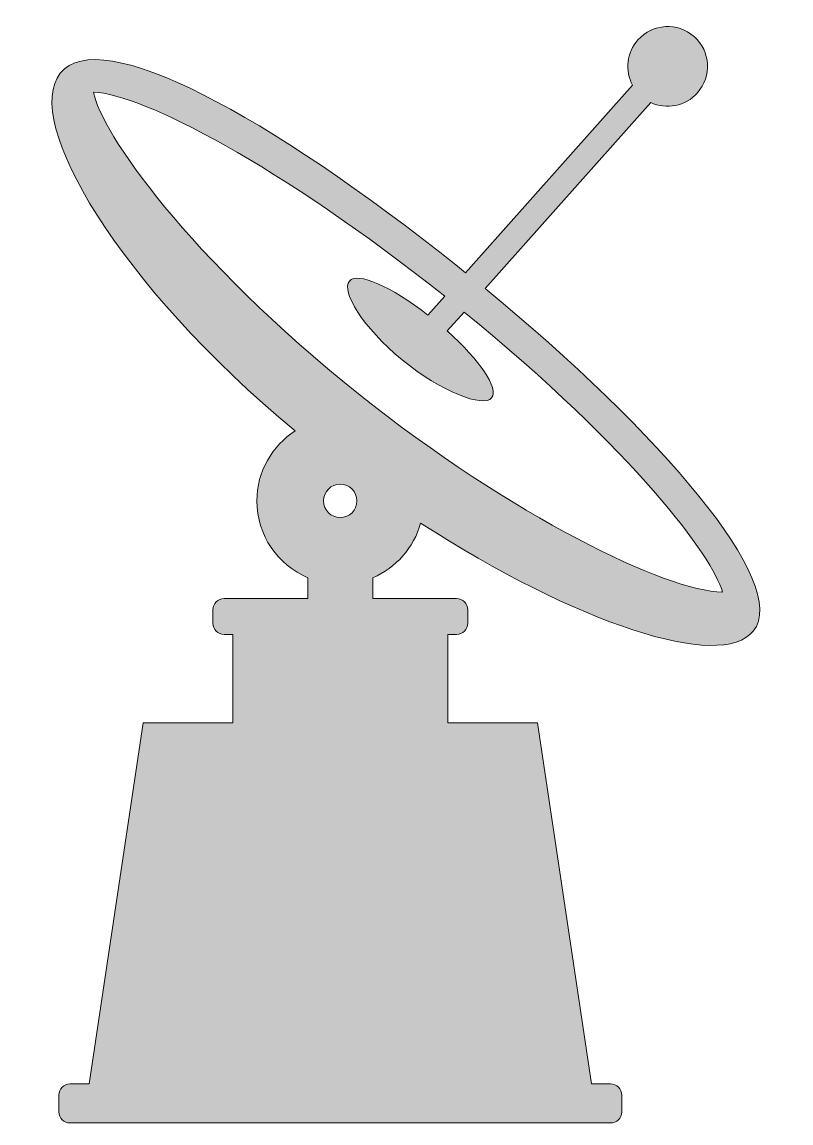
# Model space of a CAD drawing. Header units: inches. Extents: x -3 to 68, y 0 to 102.
import ezdxf

# ---------------------------------------------------------------- set-up
doc = ezdxf.new("R2010")
doc.units = ezdxf.units.IN
doc.header["$MEASUREMENT"] = 0
doc.layers.add('Layer 1', color=7, linetype='Continuous')

msp = doc.modelspace()

# ---------------------------------------------------------------- hatches: boundary and pattern name
at = {"layer": 'Layer 1', "true_color": 0x652d90}
h = msp.add_hatch(color=197, dxfattribs=at)
h.dxf.hatch_style = 2
edge = h.paths.add_edge_path()
edge.add_spline(control_points=[(40.13, 77.33), (40.13, 77.33), (55.48, 94.57), (55.48, 94.57), (56.92, 93.89), (58.7, 94.2), (59.81, 95.46), (61.17, 96.98), (61.03, 99.31), (59.51, 100.67), (57.98, 102.02), (55.65, 101.89), (54.3, 100.36), (53.24, 99.18), (53.1, 97.5), (53.8, 96.18), (53.8, 96.18), (38.33, 78.79), (38.33, 78.79), (38.08, 78.99), (37.83, 79.19), (37.58, 79.39), (20.11, 93.32), (4.44, 101.89), (0.77, 97.28), (-2.78, 92.83), (6.16, 77.71), (22.53, 64.13), (20.4, 62.76), (18.99, 60.37), (18.99, 57.65), (18.99, 54.45), (20.93, 51.7), (23.71, 50.53), (23.71, 50.53), (23.71, 48.6), (23.71, 48.6), (23.71, 48.6), (15.95, 48.6), (15.95, 48.6), (15.37, 48.6), (14.91, 48.13), (14.91, 47.55), (14.91, 47.55), (14.91, 46.32), (14.91, 46.32), (14.91, 45.74), (15.37, 45.27), (15.95, 45.27), (15.95, 45.27), (16.76, 45.27), (16.76, 45.27), (16.76, 45.27), (16.76, 37.07), (16.76, 37.07), (16.76, 37.07), (8.45, 37.07), (8.45, 37.07), (8.45, 37.07), (3.44, 3.62), (3.44, 3.62), (3.44, 3.62), (1.68, 3.62), (1.68, 3.62), (1.11, 3.62), (0.64, 3.15), (0.64, 2.58), (0.64, 2.58), (0.64, 1.04), (0.64, 1.04), (0.64, 0.47), (1.11, 0), (1.68, 0), (1.68, 0), (51.74, 0), (51.74, 0), (52.32, 0), (52.79, 0.47), (52.79, 1.04), (52.79, 1.04), (52.79, 2.58), (52.79, 2.58), (52.79, 3.15), (52.32, 3.62), (51.74, 3.62), (51.74, 3.62), (49.99, 3.62), (49.99, 3.62), (49.99, 3.62), (44.98, 37.07), (44.98, 37.07), (44.98, 37.07), (36.67, 37.07), (36.67, 37.07), (36.67, 37.07), (36.67, 45.27), (36.67, 45.27), (36.67, 45.27), (37.48, 45.27), (37.48, 45.27), (38.05, 45.27), (38.52, 45.74), (38.52, 46.32), (38.52, 46.32), (38.52, 47.55), (38.52, 47.55), (38.52, 48.13), (38.05, 48.6), (37.48, 48.6), (37.48, 48.6), (29.72, 48.6), (29.72, 48.6), (29.72, 48.6), (29.72, 50.53), (29.72, 50.53), (31.88, 51.44), (33.53, 53.31), (34.16, 55.59), (48.5, 46.3), (62, 41.83), (64.99, 45.58), (68.48, 49.96), (56.35, 63.99), (40.13, 77.33)], knot_values=[0, 0, 0, 0, 1, 1, 1, 2, 2, 2, 3, 3, 3, 4, 4, 4, 5, 5, 5, 6, 6, 6, 7, 7, 7, 8, 8, 8, 9, 9, 9, 10, 10, 10, 11, 11, 11, 12, 12, 12, 13, 13, 13, 14, 14, 14, 15, 15, 15, 16, 16, 16, 17, 17, 17, 18, 18, 18, 19, 19, 19, 20, 20, 20, 21, 21, 21, 22, 22, 22, 23, 23, 23, 24, 24, 24, 25, 25, 25, 26, 26, 26, 27, 27, 27, 28, 28, 28, 29, 29, 29, 30, 30, 30, 31, 31, 31, 32, 32, 32, 33, 33, 33, 34, 34, 34, 35, 35, 35, 36, 36, 36, 37, 37, 37, 38, 38, 38, 39, 39, 39, 40, 40, 40, 41, 41, 41, 41], degree=3, periodic=1)
edge = h.paths.add_edge_path()
edge.add_spline(control_points=[(26.71, 56.1), (25.86, 56.1), (25.16, 56.79), (25.16, 57.65), (25.16, 58.5), (25.86, 59.2), (26.71, 59.2), (27.57, 59.2), (28.26, 58.5), (28.26, 57.65), (28.26, 56.79), (27.57, 56.1), (26.71, 56.1)], knot_values=[0, 0, 0, 0, 1, 1, 1, 2, 2, 2, 3, 3, 3, 4, 4, 4, 4], degree=3, periodic=1)
edge = h.paths.add_edge_path()
edge.add_spline(control_points=[(28.41, 67.56), (12.71, 80.07), (4.46, 91.89), (3.86, 95.53), (8.37, 95.35), (21.17, 88.73), (36.39, 76.61), (36.39, 76.61), (34.84, 74.87), (34.84, 74.87), (31.46, 77.5), (28.28, 78.9), (27.56, 78.02), (26.79, 77.07), (28.79, 73.71), (32.44, 70.72), (36.07, 67.74), (39.97, 66.26), (40.74, 67.2), (41.43, 68.05), (39.63, 70.7), (36.63, 73.39), (36.63, 73.39), (38.19, 75.15), (38.19, 75.15), (53.98, 62.28), (61.25, 52.45), (62.13, 49.2), (56.95, 49.23), (42.61, 56.24), (28.41, 67.56)], knot_values=[0, 0, 0, 0, 1, 1, 1, 2, 2, 2, 3, 3, 3, 4, 4, 4, 5, 5, 5, 6, 6, 6, 7, 7, 7, 8, 8, 8, 9, 9, 9, 10, 10, 10, 10], degree=3, periodic=1)

# ---------------------------------------------------------------- linework, layer by layer
at = {"layer": 'Layer 1', "lineweight": 0}
for points, knots in [([(40.13, 77.33), (40.13, 77.33), (55.48, 94.57), (55.48, 94.57), (56.92, 93.89), (58.7, 94.2), (59.81, 95.46), (61.17, 96.98), (61.03, 99.31), (59.51, 100.67), (57.98, 102.02), (55.65, 101.89), (54.3, 100.36), (53.24, 99.18), (53.1, 97.5), (53.8, 96.18), (53.8, 96.18), (38.33, 78.79), (38.33, 78.79), (38.08, 78.99), (37.83, 79.19), (37.58, 79.39), (20.11, 93.32), (4.44, 101.89), (0.77, 97.28), (-2.78, 92.83), (6.16, 77.71), (22.53, 64.13), (20.4, 62.76), (18.99, 60.37), (18.99, 57.65), (18.99, 54.45), (20.93, 51.7), (23.71, 50.53), (23.71, 50.53), (23.71, 48.6), (23.71, 48.6), (23.71, 48.6), (15.95, 48.6), (15.95, 48.6), (15.37, 48.6), (14.91, 48.13), (14.91, 47.55), (14.91, 47.55), (14.91, 46.32), (14.91, 46.32), (14.91, 45.74), (15.37, 45.27), (15.95, 45.27), (15.95, 45.27), (16.76, 45.27), (16.76, 45.27), (16.76, 45.27), (16.76, 37.07), (16.76, 37.07), (16.76, 37.07), (8.45, 37.07), (8.45, 37.07), (8.45, 37.07), (3.44, 3.62), (3.44, 3.62), (3.44, 3.62), (1.68, 3.62), (1.68, 3.62), (1.11, 3.62), (0.64, 3.15), (0.64, 2.58), (0.64, 2.58), (0.64, 1.04), (0.64, 1.04), (0.64, 0.47), (1.11, 0), (1.68, 0), (1.68, 0), (51.74, 0), (51.74, 0), (52.32, 0), (52.79, 0.47), (52.79, 1.04), (52.79, 1.04), (52.79, 2.58), (52.79, 2.58), (52.79, 3.15), (52.32, 3.62), (51.74, 3.62), (51.74, 3.62), (49.99, 3.62), (49.99, 3.62), (49.99, 3.62), (44.98, 37.07), (44.98, 37.07), (44.98, 37.07), (36.67, 37.07), (36.67, 37.07), (36.67, 37.07), (36.67, 45.27), (36.67, 45.27), (36.67, 45.27), (37.48, 45.27), (37.48, 45.27), (38.05, 45.27), (38.52, 45.74), (38.52, 46.32), (38.52, 46.32), (38.52, 47.55), (38.52, 47.55), (38.52, 48.13), (38.05, 48.6), (37.48, 48.6), (37.48, 48.6), (29.72, 48.6), (29.72, 48.6), (29.72, 48.6), (29.72, 50.53), (29.72, 50.53), (31.88, 51.44), (33.53, 53.31), (34.16, 55.59), (48.5, 46.3), (62, 41.83), (64.99, 45.58), (68.48, 49.96), (56.35, 63.99), (40.13, 77.33)], [0, 0, 0, 0, 1, 1, 1, 2, 2, 2, 3, 3, 3, 4, 4, 4, 5, 5, 5, 6, 6, 6, 7, 7, 7, 8, 8, 8, 9, 9, 9, 10, 10, 10, 11, 11, 11, 12, 12, 12, 13, 13, 13, 14, 14, 14, 15, 15, 15, 16, 16, 16, 17, 17, 17, 18, 18, 18, 19, 19, 19, 20, 20, 20, 21, 21, 21, 22, 22, 22, 23, 23, 23, 24, 24, 24, 25, 25, 25, 26, 26, 26, 27, 27, 27, 28, 28, 28, 29, 29, 29, 30, 30, 30, 31, 31, 31, 32, 32, 32, 33, 33, 33, 34, 34, 34, 35, 35, 35, 36, 36, 36, 37, 37, 37, 38, 38, 38, 39, 39, 39, 40, 40, 40, 41, 41, 41, 41]), ([(28.41, 67.56), (12.71, 80.07), (4.46, 91.89), (3.86, 95.53), (8.37, 95.35), (21.17, 88.73), (36.39, 76.61), (36.39, 76.61), (34.84, 74.87), (34.84, 74.87), (31.46, 77.5), (28.28, 78.9), (27.56, 78.02), (26.79, 77.07), (28.79, 73.71), (32.44, 70.72), (36.07, 67.74), (39.97, 66.26), (40.74, 67.2), (41.43, 68.05), (39.63, 70.7), (36.63, 73.39), (36.63, 73.39), (38.19, 75.15), (38.19, 75.15), (53.98, 62.28), (61.25, 52.45), (62.13, 49.2), (56.95, 49.23), (42.61, 56.24), (28.41, 67.56)], [0, 0, 0, 0, 1, 1, 1, 2, 2, 2, 3, 3, 3, 4, 4, 4, 5, 5, 5, 6, 6, 6, 7, 7, 7, 8, 8, 8, 9, 9, 9, 10, 10, 10, 10]), ([(26.71, 56.1), (25.86, 56.1), (25.16, 56.79), (25.16, 57.65), (25.16, 58.5), (25.86, 59.2), (26.71, 59.2), (27.57, 59.2), (28.26, 58.5), (28.26, 57.65), (28.26, 56.79), (27.57, 56.1), (26.71, 56.1)], [0, 0, 0, 0, 1, 1, 1, 2, 2, 2, 3, 3, 3, 4, 4, 4, 4])]:
    msp.add_open_spline(points, degree=3, knots=knots, dxfattribs=at)

doc.saveas('drawing.dxf')
